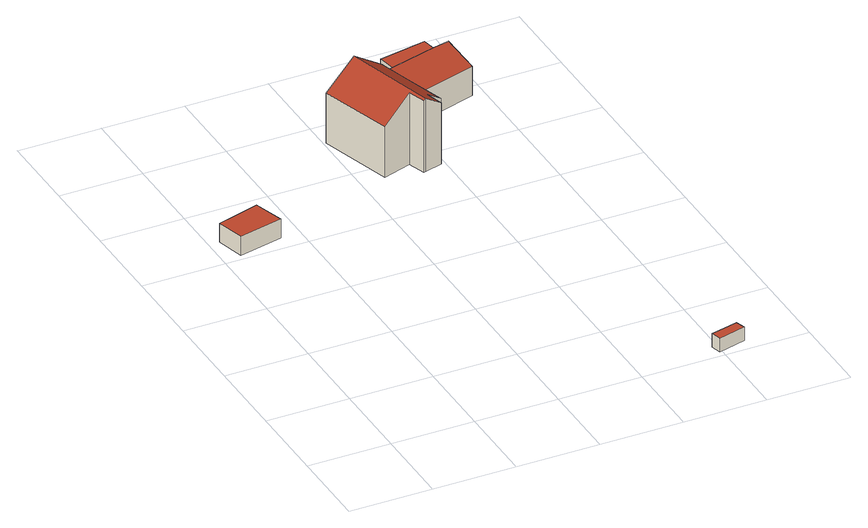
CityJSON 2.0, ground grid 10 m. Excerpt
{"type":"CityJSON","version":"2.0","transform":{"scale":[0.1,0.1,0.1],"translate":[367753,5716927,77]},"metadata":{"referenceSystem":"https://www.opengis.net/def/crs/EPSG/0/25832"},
"CityObjects":{
"building1":{"type":"Building","attributes":{"Geometrietyp2DReferenz":"3000","Gemeindeschluessel":"05513000","function":"31001_2463","roofType":"1000","measuredHeight":2.41},"address":[{"country":"Germany","locality":"Gelsenkirchen","thoroughfareNumber":"103","thoroughfareName":"Bergackerstraße"}],"geometry":[{"type":"Solid","lod":"2","boundaries":[[[[0,1,2,3]],[[4,5,1,0]],[[6,7,5,4]],[[3,2,7,6]],[[4,0,3,6]],[[1,5,7,2]]]],"semantics":{"surfaces":[{"type":"WallSurface"},{"type":"RoofSurface"},{"type":"GroundSurface"}],"values":[[0,0,0,0,1,2]]}}]},
"building2":{"type":"Building","attributes":{"Geometrietyp2DReferenz":"3000","Gemeindeschluessel":"05513000","function":"31001_1010","roofType":"3100","measuredHeight":9.35,"storeysAboveGround":1},"address":[{"country":"Germany","locality":"Gelsenkirchen","thoroughfareNumber":"102","thoroughfareName":"Bergackerstraße"}],"geometry":[{"type":"Solid","lod":"2","boundaries":[[[[8,9,10,11]],[[12,13,9,8]],[[14,15,13,12]],[[16,17,15,14]],[[18,19,17,16]],[[20,21,19,18]],[[22,23,21,20]],[[24,25,23,22]],[[26,27,25,24]],[[28,29,27,26]],[[30,31,29,28]],[[11,10,31,30]],[[12,8,11,30,28,14]],[[26,24,22,20,18,16,14,28]],[[9,13,15,17,19,21,23,25,27,29,31,10]]]],"semantics":{"surfaces":[{"type":"WallSurface"},{"type":"RoofSurface"},{"type":"GroundSurface"}],"values":[[0,0,0,0,0,0,0,0,0,0,0,0,1,1,2]]}}]},
"building3":{"type":"Building","attributes":{"Geometrietyp2DReferenz":"3000","Gemeindeschluessel":"05513000","function":"31001_2523","roofType":"1000","measuredHeight":1.73},"address":[{"country":"Germany","locality":"Gelsenkirchen","thoroughfareNumber":"102","thoroughfareName":"Bergackerstraße"}],"geometry":[{"type":"Solid","lod":"2","boundaries":[[[[32,33,34,35]],[[36,37,33,32]],[[38,39,37,36]],[[40,41,39,38]],[[35,34,41,40]],[[38,36,32,35,40]],[[33,37,39,41,34]]]],"semantics":{"surfaces":[{"type":"WallSurface"},{"type":"RoofSurface"},{"type":"GroundSurface"}],"values":[[0,0,0,0,0,1,2]]}}]},
"building4":{"type":"Building","attributes":{"Geometrietyp2DReferenz":"3000","Gemeindeschluessel":"05513000","function":"31001_1010","roofType":"2100","measuredHeight":5.26},"address":[{"country":"Germany","locality":"Gelsenkirchen","thoroughfareNumber":"102","thoroughfareName":"Bergackerstraße"}],"geometry":[{"type":"Solid","lod":"2","boundaries":[[[[42,43,44,45]],[[46,47,43,42]],[[48,49,47,46]],[[50,51,49,48]],[[45,44,51,50]],[[48,46,42,45,50]],[[43,47,49,51,44]]]],"semantics":{"surfaces":[{"type":"WallSurface"},{"type":"RoofSurface"},{"type":"GroundSurface"}],"values":[[0,0,0,0,0,1,2]]}}]},
"building5":{"type":"Building","attributes":{"Geometrietyp2DReferenz":"3000","Gemeindeschluessel":"05513000","function":"31001_2463","roofType":"1000","measuredHeight":3.8},"address":[{"country":"Germany","locality":"Gelsenkirchen","thoroughfareNumber":"102","thoroughfareName":"Bergackerstraße"}],"geometry":[{"type":"Solid","lod":"2","boundaries":[[[[52,53,54,55]],[[56,57,53,52]],[[58,59,57,56]],[[55,54,59,58]],[[56,52,55,58]],[[53,57,59,54]]]],"semantics":{"surfaces":[{"type":"WallSurface"},{"type":"RoofSurface"},{"type":"GroundSurface"}],"values":[[0,0,0,0,1,2]]}}]}
},
"vertices":[
[72,411,38],[72,411,14],[61,448,14],[61,448,38],[18,399,38],[18,399,14],[9,433,38],[9,433,14],
[227,474,75],[227,474,11],[262,485,11],[262,485,102],[201,563,75],[201,563,11],[240,575,104],[240,575,11],[280,587,75],[280,587,11],[280,586,75],[280,586,11],[291,548,75],[291,548,11],[306,498,75],[306,498,11],[287,492,89],[287,492,11],[293,471,89],[293,471,11],[272,465,104],[272,465,11],[269,464,102],[269,464,11],
[424,23,29],[424,23,12],[408,19,12],[408,19,29],[428,11,29],[428,11,12],[394,2,29],[394,2,12],[391,15,29],[391,15,12],
[280,586,66],[280,586,13],[291,548,13],[291,548,50],[353,607,65],[353,607,13],[371,611,65],[371,611,13],[382,576,50],[382,576,13],
[367,615,46],[367,615,8],[361,649,8],[361,649,46],[309,604,46],[309,604,8],[303,638,46],[303,638,8]
]}
